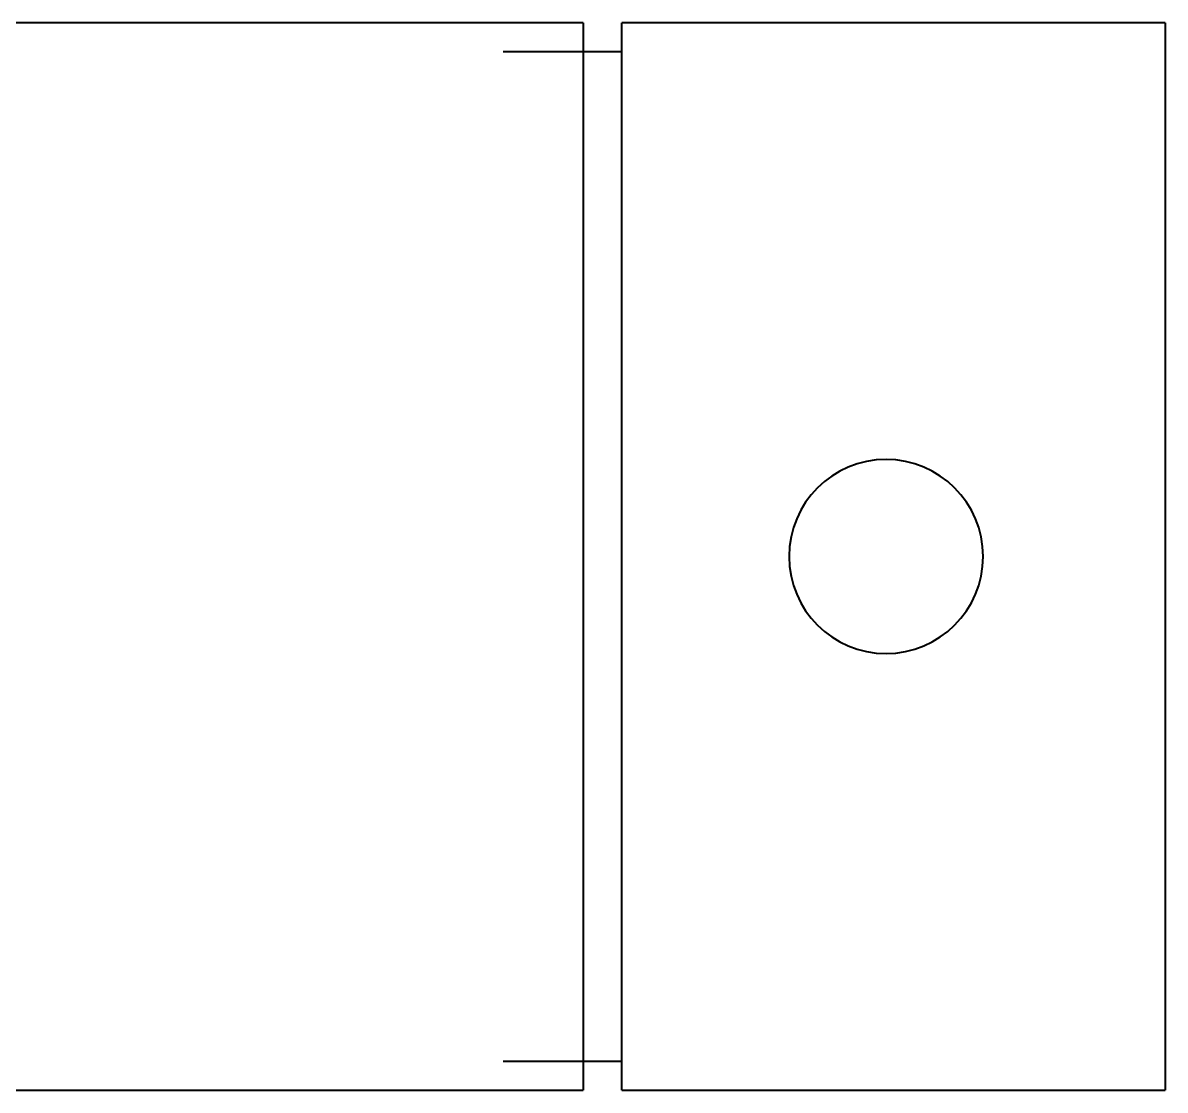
# Model space of a CAD drawing. Header units: inches. Extents: x 247 to 1312, y -3936 to 1080.
# Drawn here: x 521.372 to 523.69, y -3466.513 to -3464.347 of the extents above; entities that cross this region are included whole.
import ezdxf

# ---------------------------------------------------------------- set-up
doc = ezdxf.new("R2010")
doc.units = ezdxf.units.IN
doc.header["$MEASUREMENT"] = 0
doc.layers.add('A-GENM', color=13, linetype='Continuous', lineweight=40)

# ---------------------------------------------------------------- blocks, each defined once
blk = doc.blocks.new('Faucet - Grohe K7 - Semi Pro - Faucet - Grohe K7 - Semi Pro-830454-UNIT 8')
at = {"layer": 'A-GENM', "color": 250}
for p, q in [((2.2638, 1.0827), (0, 1.0827)), ((2.2638, 1.0827), (2.2638, -1.0827)), ((3.4449, 1.0827), (2.3419, 1.0827)), ((2.3419, -1.0827), (2.3419, 1.0827)), ((3.4449, 1.0827), (3.4449, -1.0827)), ((2.3419, 1.0236), (2.1014, 1.0236)), ((2.1014, -1.0236), (2.3419, -1.0236)), ((0, -1.0827), (2.2638, -1.0827)), ((2.3419, -1.0827), (3.4449, -1.0827))]:
    blk.add_line(p, q, dxfattribs=at)
for start, end in [(0, 180), (180, 360)]:
    blk.add_arc((2.8784, 0), 0.1969, start, end, dxfattribs=at)

msp = doc.modelspace()

# ---------------------------------------------------------------- block references
at = {"layer": 'A-GENM', "color": 250}
msp.add_blockref('Faucet - Grohe K7 - Semi Pro - Faucet - Grohe K7 - Semi Pro-830454-UNIT 8', (520.2453, -3465.43), dxfattribs=at)

doc.saveas('drawing.dxf')
